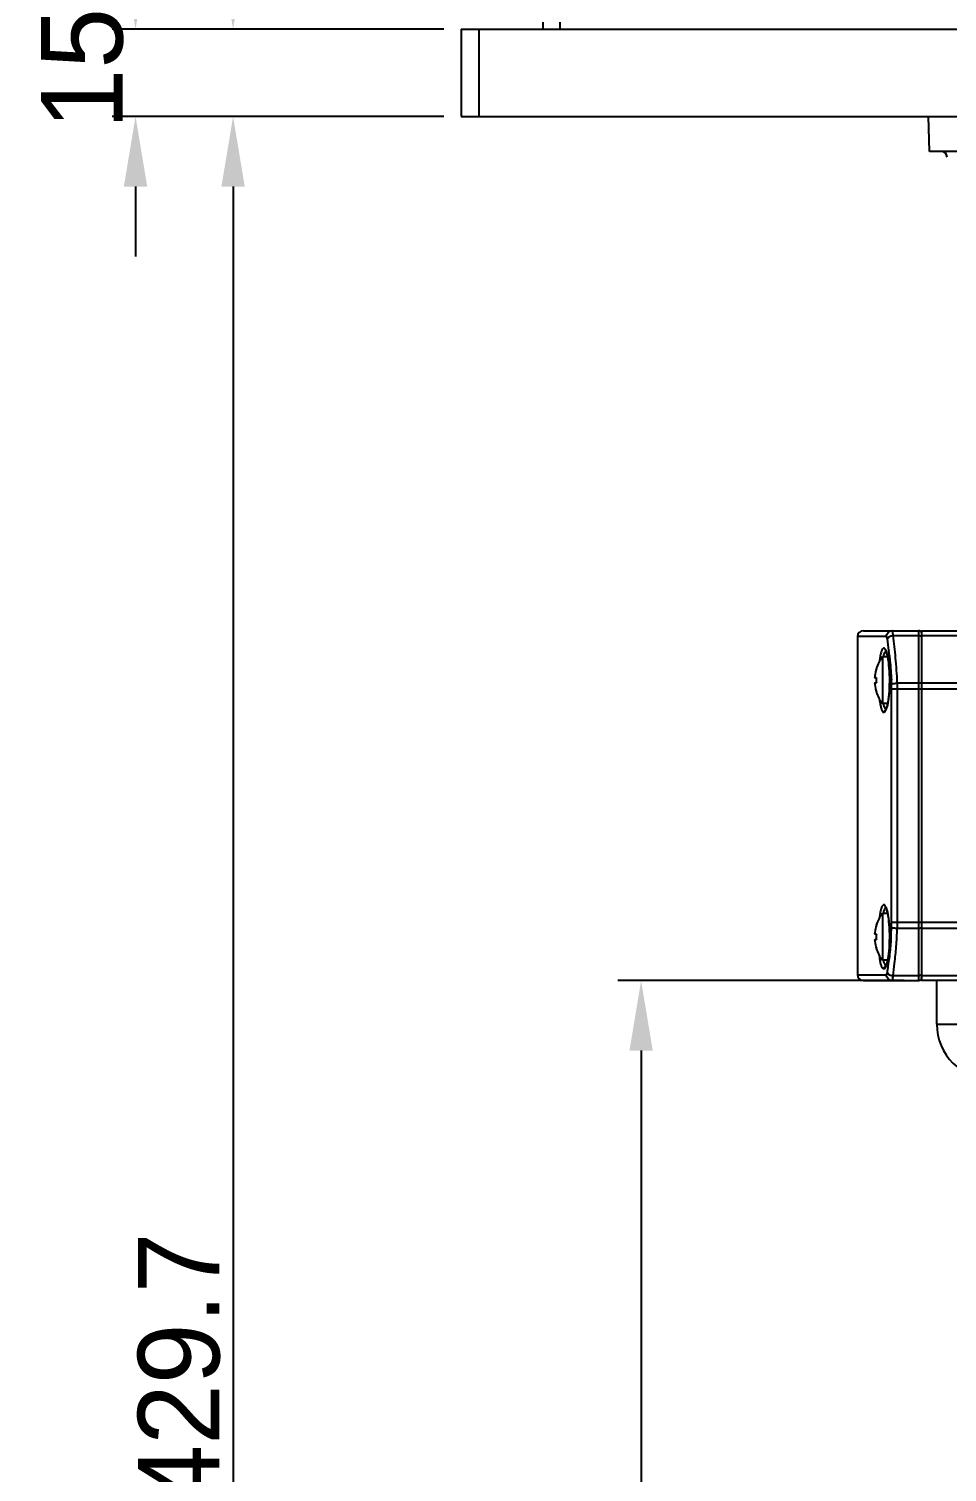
# Model space of a CAD drawing. Header units: millimetres. Extents: x 4086 to 8300, y 123 to 1549.
# Drawn here: x 6659.6 to 6738.4, y 999.9 to 1123.7 of the extents above; entities that cross this region are included whole.
import ezdxf

# ---------------------------------------------------------------- set-up
doc = ezdxf.new("R2010")
doc.units = ezdxf.units.MM
doc.layers.add('00_COMPONENTS', color=7, linetype='Continuous')
doc.layers.add('细线层', color=7, linetype='Continuous', lineweight=0)
doc.styles.add('思源黑', font='SourceHanSansCN-Normal.ttf')
doc.dimstyles.new('尺寸标注_细节_1_2比例', dxfattribs={"dimtxt": 7, "dimasz": 6, "dimexe": 2, "dimexo": 1.5, "dimgap": 1, "dimtad": 1, "dimlfac": 2, "dimdsep": 46, "dimtxsty": '思源黑', "dimcen": 0.09, "dimadec": 0, "dimazin": 0, "dimtp": 0.01, "dimtm": 0.01, "dimtfac": 1, "dimtofl": 0, "dimtmove": 0, "dimatfit": 3, "dimfxl": 1, "dimtolj": 1, "dimarcsym": 0})

# ---------------------------------------------------------------- blocks, each defined once
blk = doc.blocks.new('*D1527')
at = {"layer": 'Defpoints', "color": 0}
for p in [(6677.1, 1216.64), (6709.68, 1216.64), (6696.68, 1123.64)]:
    blk.add_point(p, dxfattribs=at)
at = {"layer": '细线层', "color": 0, "lineweight": -2}
for p, q in [((6708.18, 1216.64), (6675.1, 1216.64)), ((6677.1, 1129.64), (6677.1, 1210.64)), ((6695.18, 1123.64), (6675.1, 1123.64))]:
    blk.add_line(p, q, dxfattribs=at)
at = {"layer": '细线层', "color": 0}
for points in [[(6678.1, 1210.64), (6676.1, 1210.64), (6677.1, 1216.64)], [(6676.1, 1129.64), (6678.1, 1129.64), (6677.1, 1123.64)]]:
    blk.add_solid(points, dxfattribs=at)
at = {"layer": '细线层', "color": 0, "insert": (6672.48, 1170.14), "char_height": 7, "attachment_point": 5, "rotation": 90, "style": '思源黑'}
blk.add_mtext('\\A1;186', dxfattribs=at)
blk = doc.blocks.new('*D1528')
at = {"color": 0, "lineweight": -2}
for p, q in [((6668.73, 1129.64), (6668.73, 1135.64)), ((6695.18, 1123.64), (6666.73, 1123.64)), ((6695.18, 1116.14), (6666.73, 1116.14)), ((6668.73, 1110.14), (6668.73, 1104.14))]:
    blk.add_line(p, q, dxfattribs=at)
at = {"color": 0}
for points in [[(6667.73, 1129.64), (6669.73, 1129.64), (6668.73, 1123.64)], [(6669.73, 1110.14), (6667.73, 1110.14), (6668.73, 1116.14)]]:
    blk.add_solid(points, dxfattribs=at)
at = {"layer": 'Defpoints', "color": 0}
for p in [(6668.73, 1123.64), (6696.68, 1123.64), (6696.68, 1116.14)]:
    blk.add_point(p, dxfattribs=at)
at = {"color": 0, "insert": (6664.17, 1120.25), "char_height": 7, "attachment_point": 5, "rotation": 90, "style": '思源黑'}
blk.add_mtext('\\A1;15', dxfattribs=at)
blk = doc.blocks.new('*D1529')
at = {"layer": 'Defpoints', "color": 0}
for p in [(6696.68, 1116.14), (6677.1, 901.29), (6833.75, 901.29)]:
    blk.add_point(p, dxfattribs=at)
at = {"layer": '细线层', "color": 0, "lineweight": -2}
for p, q in [((6695.18, 1116.14), (6675.1, 1116.14)), ((6677.1, 1110.14), (6677.1, 907.29)), ((6832.25, 901.29), (6675.1, 901.29))]:
    blk.add_line(p, q, dxfattribs=at)
at = {"layer": '细线层', "color": 0}
for points in [[(6678.1, 1110.14), (6676.1, 1110.14), (6677.1, 1116.14)], [(6676.1, 907.29), (6678.1, 907.29), (6677.1, 901.29)]]:
    blk.add_solid(points, dxfattribs=at)
at = {"layer": '细线层', "color": 0, "insert": (6672.48, 1008.72), "char_height": 7, "attachment_point": 5, "rotation": 90, "style": '思源黑'}
blk.add_mtext('\\A1;429.7', dxfattribs=at)
blk = doc.blocks.new('*D1531')
at = {"layer": 'Defpoints', "color": 0}
for p in [(6736.18, 1042.04), (6712.11, 933.54), (6831.43, 933.54)]:
    blk.add_point(p, dxfattribs=at)
at = {"layer": '细线层', "color": 0, "lineweight": -2}
for p, q in [((6734.68, 1042.04), (6710.11, 1042.04)), ((6712.11, 1036.04), (6712.11, 939.54)), ((6829.93, 933.54), (6710.11, 933.54))]:
    blk.add_line(p, q, dxfattribs=at)
at = {"layer": '细线层', "color": 0}
for points in [[(6713.11, 1036.04), (6711.11, 1036.04), (6712.11, 1042.04)], [(6711.11, 939.54), (6713.11, 939.54), (6712.11, 933.54)]]:
    blk.add_solid(points, dxfattribs=at)
at = {"layer": '细线层', "color": 0, "insert": (6707.55, 987.79), "char_height": 7, "attachment_point": 5, "rotation": 90, "style": '思源黑'}
blk.add_mtext('\\A1;217', dxfattribs=at)

msp = doc.modelspace()

# ---------------------------------------------------------------- linework, layer by layer
at = {"layer": '00_COMPONENTS', "color": 7, "linetype": 'Continuous'}
for p, q in [((6703.6785, 1124.2419), (6703.6785, 1123.6419)), ((6705.1785, 1123.6419), (6705.1785, 1124.2419)), ((6696.6785, 1123.6419), (6696.6785, 1116.1419)), ((6696.6785, 1123.6419), (6800.6785, 1123.6419)), ((6698.1785, 1123.6419), (6698.1785, 1116.1419)), ((6696.6785, 1116.1419), (6800.6785, 1116.1419)), ((6736.857, 1113.1419), (6736.7785, 1116.1419)), ((6800.4999, 1113.1419), (6736.857, 1113.1419)), ((6731.1785, 1072.0419), (6735.9285, 1072.0419)), ((6735.9285, 1071.6341), (6735.9285, 1072.0419)), ((6736.1785, 1072.0419), (6736.1785, 1042.0419)), ((6736.1785, 1072.0419), (6884.6785, 1072.0419)), ((6730.6785, 1071.5419), (6730.6785, 1042.5419)), ((6733.1665, 1071.5419), (6730.6785, 1071.5419)), ((6733.7328, 1071.6341), (6735.9285, 1071.6341)), ((6735.9285, 1067.5419), (6735.9285, 1071.6341)), ((6736.1785, 1071.6341), (6884.6785, 1071.6341)), ((6732.8167, 1069.7919), (6732.8167, 1065.7919)), ((6733.2632, 1069.7919), (6732.8167, 1069.7919)), ((6733.3671, 1070.3575), (6733.3702, 1070.3313)), ((6732.2886, 1068.7994), (6732.2952, 1068.7956)), ((6732.2952, 1068.0119), (6732.1571, 1068.0119)), ((6732.1571, 1067.5719), (6732.2952, 1067.5719)), ((6733.5979, 1047.0419), (6733.5979, 1067.0419)), ((6887.259, 1067.0419), (6733.5979, 1067.0419)), ((6734.0883, 1067.5419), (6734.0883, 1046.5419)), ((6735.9285, 1067.5419), (6734.0883, 1067.5419)), ((6735.9285, 1046.5419), (6735.9285, 1067.5419)), ((6884.6785, 1067.5419), (6736.1785, 1067.5419)), ((6732.2952, 1066.7881), (6732.2886, 1066.7843)), ((6733.2611, 1065.7919), (6732.8167, 1065.7919)), ((6732.8167, 1047.7919), (6732.8167, 1043.7919)), ((6733.2615, 1047.7919), (6732.8167, 1047.7919)), ((6733.1355, 1048.2392), (6733.2415, 1047.9041)), ((6732.2952, 1046.0119), (6732.1571, 1046.0119)), ((6732.2886, 1046.7994), (6732.2952, 1046.7956)), ((6733.5979, 1047.0419), (6887.259, 1047.0419)), ((6734.0883, 1046.5419), (6735.9285, 1046.5419)), ((6735.9285, 1042.4497), (6735.9285, 1046.5419)), ((6736.1785, 1046.5419), (6884.6785, 1046.5419)), ((6732.1571, 1045.5719), (6732.2952, 1045.5719)), ((6732.2952, 1044.7881), (6732.2886, 1044.7843)), ((6733.2618, 1043.7919), (6732.8167, 1043.7919)), ((6730.6785, 1042.5419), (6733.1665, 1042.5419)), ((6735.9285, 1042.4497), (6733.7328, 1042.4497)), ((6735.9285, 1042.0419), (6735.9285, 1042.4497)), ((6884.6785, 1042.4497), (6736.1785, 1042.4497)), ((6731.1785, 1042.0419), (6735.9285, 1042.0419)), ((6884.6785, 1042.0419), (6736.1785, 1042.0419)), ((6737.4785, 1038.2919), (6737.4785, 1042.0419)), ((6737.4785, 1038.2919), (6746.8785, 1038.2919))]:
    msp.add_line(p, q, dxfattribs=at)
for points in [[(6733.0896, 1070.3212), (6733.0881, 1070.3226), (6733.1445, 1070.2183), (6733.2513, 1069.8622), (6733.3501, 1069.2811), (6733.4152, 1068.5497), (6733.4361, 1067.7457)], [(6733.4361, 1067.7457), (6733.4099, 1066.9447), (6733.3401, 1066.2265), (6733.2384, 1065.667), (6733.1342, 1065.3416), (6733.1229, 1065.3179)], [(6733.0919, 1048.3193), (6733.0882, 1048.3225), (6733.1355, 1048.2392)], [(6733.2415, 1047.9041), (6733.3432, 1047.3345), (6733.4119, 1046.6065)], [(6733.4119, 1046.6065), (6733.4362, 1045.7943), (6733.4125, 1044.9878), (6733.3443, 1044.2573), (6733.2428, 1043.685)], [(6733.2428, 1043.685), (6733.1369, 1043.3477), (6733.1252, 1043.3227)]]:
    msp.add_lwpolyline(points, dxfattribs=at)
for centre, radius, start, end in [((6737.87, 1112.6419), 0.5, 1.5, 90), ((6731.1785, 1071.5419), 0.5, 90, 180), ((6735.9285, 1071.7919), 0.25, 30, 90), ((6678.9177, 1063.8674), 54.8348, 6.797294, 7.830232), ((6735.4004, 1067.7802), 3.2744, 142.095724, 161.865175), ((6688.0673, 1064.9813), 45.6177, 6.340274, 6.735121), ((6735.3785, 1067.7919), 3.2425, 161.967648, 173.447828), ((6735.3785, 1067.7919), 3.2425, 186.552172, 198.032352), ((6735.9588, 1067.7919), 3.6702, 176.563644, 183.436356), ((6712.0717, 1066.9352), 21.5277, 1.448386, 2.279199), ((6716.2012, 1067.0426), 17.3967, 359.997641, 1.438723), ((6735.9307, 1065.7785), 1.7634, 85.909525, 90.070339), ((6735.4004, 1067.8035), 3.2744, 198.134774, 217.904274), ((6731.9039, 1065.7845), 1.3292, 337.073491, 338.030149), ((6729.3366, 1066.5572), 4.0129, 346.06249, 347.595985), ((6735.4004, 1045.7802), 3.2744, 142.095724, 161.865175), ((6735.3785, 1045.7919), 3.2425, 161.967648, 173.447828), ((6735.9588, 1045.7919), 3.6702, 176.563644, 183.436356), ((6710.7143, 1047.1897), 22.8856, 356.505881, 358.534485), ((6716.2009, 1047.0412), 17.397, 358.561327, 0.002337), ((6735.3785, 1045.7919), 3.2425, 186.552172, 198.032352), ((6735.4004, 1045.8035), 3.2744, 198.134774, 217.904274), ((6706.4144, 1047.4202), 27.1916, 356.353798, 356.573374), ((6729.3319, 1044.5591), 4.0179, 346.055971, 347.583393), ((6683.6702, 1049.6242), 50.0456, 352.730675, 353.262095), ((6679.3523, 1049.6943), 54.861, 352.411676, 353.53165), ((6731.1785, 1042.5419), 0.5, 180, 270), ((6731.9248, 1043.7751), 1.3065, 337.099325, 338.051361), ((6676.7634, 1050.5068), 57.0086, 352.175582, 352.729141), ((6735.9285, 1042.2919), 0.25, 270, 0), ((6742.1785, 1038.2919), 4.7, 180, 0)]:
    msp.add_arc(centre, radius, start, end, dxfattribs=at)
for points, knots in [([(6733.1665, 1071.5419), (6733.1665, 1071.6701), (6733.2705, 1071.9343), (6733.5335, 1072.0419), (6733.6583, 1072.0419)], [0, 0, 0, 0, 0.50656568, 1, 1, 1, 1]), ([(6733.7328, 1071.6341), (6733.7289, 1071.6915), (6733.7209, 1071.7906), (6733.7032, 1071.9234), (6733.688, 1071.994), (6733.6697, 1072.0419), (6733.6583, 1072.0419)], [0, 0, 0, 0, 0.41183135, 0.72264861, 0.91840943, 1, 1, 1, 1]), ([(6733.2413, 1071.338), (6733.2344, 1071.3887), (6733.2174, 1071.4588), (6733.1978, 1071.5216), (6733.1731, 1071.5466), (6733.1665, 1071.5419)], [0, 0, 0, 0, 0.68314441, 0.89159093, 1, 1, 1, 1]), ([(6733.2413, 1071.338), (6733.2505, 1071.3757), (6733.3103, 1071.4769), (6733.4856, 1071.5874), (6733.6453, 1071.6263), (6733.7328, 1071.6341)], [0, 0, 0, 0, 0.19344256, 0.56247649, 1, 1, 1, 1]), ([(6734.0883, 1067.5419), (6734.0799, 1067.9172), (6734.0382, 1068.6446), (6733.9351, 1070.0105), (6733.8174, 1070.9983), (6733.7328, 1071.6341)], [0, 0, 0, 0, 0.27407238, 0.53176539, 1, 1, 1, 1]), ([(6735.9285, 1071.6341), (6735.9486, 1071.6341), (6736.0238, 1071.6276), (6736.1033, 1071.6018), (6736.1426, 1071.5618)], [0, 0, 0, 0, 0.26363059, 1, 1, 1, 1]), ([(6732.6359, 1069.8998), (6732.6288, 1069.863), (6732.5996, 1069.7021), (6732.5774, 1069.5399), (6732.5628, 1069.4147)], [0, 0, 0, 0, 0.22928623, 1, 1, 1, 1]), ([(6732.8788, 1070.5236), (6732.8511, 1070.505), (6732.7992, 1070.438), (6732.7066, 1070.2318), (6732.6634, 1070.0416), (6732.6359, 1069.8998)], [0, 0, 0, 0, 0.14775218, 0.36170339, 1, 1, 1, 1]), ([(6733.1562, 1070.2454), (6733.1371, 1070.2983), (6733.0995, 1070.3881), (6733.0341, 1070.4926), (6732.9548, 1070.5521), (6732.8987, 1070.5369), (6732.8788, 1070.5236)], [0, 0, 0, 0, 0.38053945, 0.65357488, 0.83808008, 1, 1, 1, 1]), ([(6732.8993, 1069.7824), (6732.9087, 1069.8222), (6732.9427, 1069.9537), (6732.9862, 1070.0845), (6733.033, 1070.1672)], [0, 0, 0, 0, 0.30120894, 1, 1, 1, 1]), ([(6733.033, 1070.1672), (6733.0401, 1070.1798), (6733.0652, 1070.2206), (6733.0977, 1070.259), (6733.1267, 1070.2762)], [0, 0, 0, 0, 0.30001939, 1, 1, 1, 1]), ([(6733.277, 1069.7871), (6733.2683, 1069.8313), (6733.2354, 1069.9859), (6733.1947, 1070.1392), (6733.1562, 1070.2454)], [0, 0, 0, 0, 0.28526774, 1, 1, 1, 1]), ([(6733.2558, 1065.6952), (6733.3213, 1065.9921), (6733.4085, 1066.6654), (6733.4552, 1067.7192), (6733.4192, 1068.7859), (6733.3385, 1069.4767), (6733.277, 1069.7871)], [0, 0, 0, 0, 0.22186138, 0.49386366, 0.76916042, 1, 1, 1, 1]), ([(6733.406, 1070.019), (6733.4258, 1069.8407), (6733.5034, 1069.0999), (6733.5599, 1068.3565), (6733.5823, 1067.7914)], [0, 0, 0, 0, 0.24072085, 1, 1, 1, 1]), ([(6732.1508, 1068.032), (6732.1513, 1068.0269), (6732.1517, 1068.021), (6732.155, 1068.0119), (6732.1571, 1068.0119)], [0, 0, 0, 0, 0.70277726, 1, 1, 1, 1]), ([(6732.1571, 1067.5719), (6732.155, 1067.5719), (6732.1517, 1067.5628), (6732.1513, 1067.5568), (6732.1508, 1067.5518)], [0, 0, 0, 0, 0.29722843, 1, 1, 1, 1]), ([(6733.5925, 1067.4794), (6733.6107, 1067.4914), (6733.6708, 1067.5053), (6733.8345, 1067.5323), (6733.981, 1067.5394), (6734.0883, 1067.5419)], [0, 0, 0, 0, 0.13035706, 0.35858341, 1, 1, 1, 1]), ([(6736.1785, 1067.5106), (6736.1785, 1067.5143), (6736.165, 1067.5212), (6736.1277, 1067.531), (6736.0868, 1067.5352), (6736.0564, 1067.5374)], [0, 0, 0, 0, 0.08644985, 0.28148854, 1, 1, 1, 1]), ([(6732.5638, 1066.1607), (6732.5675, 1066.1285), (6732.5825, 1066.0067), (6732.6002, 1065.8853), (6732.6154, 1065.7963)], [0, 0, 0, 0, 0.26403544, 1, 1, 1, 1]), ([(6732.6154, 1065.7963), (6732.6351, 1065.681), (6732.6758, 1065.4819), (6732.7446, 1065.2562), (6732.8121, 1065.1307), (6732.8646, 1065.0595), (6732.93, 1065.036), (6732.9617, 1065.0465)], [0, 0, 0, 0, 0.40039539, 0.69585668, 0.80333364, 0.88570606, 1, 1, 1, 1]), ([(6732.9606, 1065.5845), (6732.9557, 1065.5988), (6732.9353, 1065.661), (6732.9182, 1065.7242), (6732.9061, 1065.7731)], [0, 0, 0, 0, 0.23090177, 1, 1, 1, 1]), ([(6733.0784, 1065.3501), (6733.0671, 1065.3633), (6733.0161, 1065.4351), (6732.9834, 1065.5179), (6732.9606, 1065.5845)], [0, 0, 0, 0, 0.1981154, 1, 1, 1, 1]), ([(6732.9617, 1065.0466), (6732.9962, 1065.058), (6733.0661, 1065.1301), (6733.1058, 1065.2139), (6733.1281, 1065.2666)], [0, 0, 0, 0, 0.38764386, 1, 1, 1, 1]), ([(6733.1366, 1065.2872), (6733.1453, 1065.3087), (6733.1825, 1065.408), (6733.2114, 1065.5102), (6733.2313, 1065.5906)], [0, 0, 0, 0, 0.21894839, 1, 1, 1, 1]), ([(6732.8776, 1048.5227), (6732.8498, 1048.5037), (6732.798, 1048.4361), (6732.7055, 1048.2282), (6732.6623, 1048.0368), (6732.6348, 1047.8941)], [0, 0, 0, 0, 0.14794564, 0.36211541, 1, 1, 1, 1]), ([(6733.1557, 1048.2469), (6733.1365, 1048.2998), (6733.0988, 1048.3895), (6733.0333, 1048.4939), (6732.9533, 1048.5525), (6732.8974, 1048.5363), (6732.8776, 1048.5227)], [0, 0, 0, 0, 0.38093485, 0.6535659, 0.83738595, 1, 1, 1, 1]), ([(6732.6348, 1047.8941), (6732.6278, 1047.8578), (6732.5992, 1047.6989), (6732.5772, 1047.5388), (6732.5628, 1047.4152)], [0, 0, 0, 0, 0.22944935, 1, 1, 1, 1]), ([(6732.8993, 1047.7826), (6732.9088, 1047.8225), (6732.9429, 1047.9541), (6732.9865, 1048.0852), (6733.0334, 1048.168)], [0, 0, 0, 0, 0.30142342, 1, 1, 1, 1]), ([(6733.0334, 1048.168), (6733.0406, 1048.1807), (6733.066, 1048.2217), (6733.099, 1048.2603), (6733.1285, 1048.2772)], [0, 0, 0, 0, 0.30076138, 1, 1, 1, 1]), ([(6733.2768, 1047.7885), (6733.268, 1047.8327), (6733.2351, 1047.9874), (6733.1943, 1048.1407), (6733.1557, 1048.2469)], [0, 0, 0, 0, 0.28536674, 1, 1, 1, 1]), ([(6733.2558, 1043.6951), (6733.3215, 1043.9928), (6733.4086, 1044.6673), (6733.4553, 1045.7222), (6733.4189, 1046.7887), (6733.3382, 1047.4787), (6733.2768, 1047.7885)], [0, 0, 0, 0, 0.22230501, 0.49460439, 0.76962694, 1, 1, 1, 1]), ([(6732.1508, 1046.032), (6732.1513, 1046.0269), (6732.1517, 1046.021), (6732.155, 1046.0119), (6732.1571, 1046.0119)], [0, 0, 0, 0, 0.70277726, 1, 1, 1, 1]), ([(6733.5925, 1046.6044), (6733.6106, 1046.5925), (6733.67, 1046.5786), (6733.8336, 1046.5515), (6733.9803, 1046.5445), (6734.0883, 1046.5419)], [0, 0, 0, 0, 0.12964534, 0.35437057, 1, 1, 1, 1]), ([(6733.864, 1043.514), (6733.9181, 1043.9937), (6733.9914, 1044.7324), (6734.0543, 1045.7428), (6734.0823, 1046.2717), (6734.0883, 1046.5419)], [0, 0, 0, 0, 0.47686911, 0.73306964, 1, 1, 1, 1]), ([(6735.9285, 1046.5419), (6735.9814, 1046.5419), (6736.0613, 1046.5487), (6736.1492, 1046.5515), (6736.1741, 1046.5676)], [0, 0, 0, 0, 0.64094814, 1, 1, 1, 1]), ([(6732.1571, 1045.5719), (6732.155, 1045.5719), (6732.1517, 1045.5628), (6732.1513, 1045.5568), (6732.1508, 1045.5518)], [0, 0, 0, 0, 0.29722843, 1, 1, 1, 1]), ([(6733.551, 1045.6909), (6733.5403, 1045.5236), (6733.4931, 1044.8763), (6733.4266, 1044.2305), (6733.3702, 1043.7525)], [0, 0, 0, 0, 0.25836821, 1, 1, 1, 1]), ([(6732.6097, 1043.8306), (6732.6055, 1043.8564), (6732.5883, 1043.9654), (6732.5739, 1044.0749), (6732.564, 1044.1584)], [0, 0, 0, 0, 0.23734751, 1, 1, 1, 1]), ([(6732.9617, 1043.0465), (6732.9293, 1043.0356), (6732.862, 1043.0613), (6732.809, 1043.1356), (6732.7628, 1043.2232), (6732.7203, 1043.3384), (6732.6618, 1043.5421), (6732.6295, 1043.7104), (6732.6097, 1043.8306)], [0, 0, 0, 0, 0.11259433, 0.1947946, 0.30234652, 0.43691885, 0.59874529, 1, 1, 1, 1]), ([(6732.9589, 1043.5893), (6732.9541, 1043.6033), (6732.9345, 1043.664), (6732.9178, 1043.7257), (6732.906, 1043.7733)], [0, 0, 0, 0, 0.23144467, 1, 1, 1, 1]), ([(6733.0766, 1043.3521), (6733.0653, 1043.3656), (6733.0144, 1043.4384), (6732.9817, 1043.5221), (6732.9589, 1043.5893)], [0, 0, 0, 0, 0.19834871, 1, 1, 1, 1]), ([(6733.1366, 1043.2868), (6733.1453, 1043.3084), (6733.1825, 1043.4079), (6733.2114, 1043.5103), (6733.2314, 1043.5909)], [0, 0, 0, 0, 0.21888816, 1, 1, 1, 1]), ([(6732.9617, 1043.0465), (6732.9612, 1043.0977), (6732.9926, 1043.2021), (6733.0802, 1043.2671), (6733.1276, 1043.2832)], [0, 0, 0, 0, 0.50501608, 1, 1, 1, 1]), ([(6732.9617, 1043.0465), (6732.9963, 1043.0579), (6733.066, 1043.1304), (6733.106, 1043.214), (6733.1283, 1043.2667)], [0, 0, 0, 0, 0.38819168, 1, 1, 1, 1]), ([(6733.1665, 1042.5419), (6733.1891, 1042.5439), (6733.2239, 1042.6322), (6733.2342, 1042.695), (6733.2413, 1042.7458)], [0, 0, 0, 0, 0.30651677, 1, 1, 1, 1]), ([(6733.6583, 1042.0419), (6733.5334, 1042.0419), (6733.2705, 1042.1495), (6733.1665, 1042.4137), (6733.1665, 1042.5419)], [0, 0, 0, 0, 0.49356116, 1, 1, 1, 1]), ([(6733.2413, 1042.7458), (6733.2505, 1042.7079), (6733.3107, 1042.6065), (6733.4861, 1042.4962), (6733.6457, 1042.4574), (6733.7328, 1042.4497)], [0, 0, 0, 0, 0.19421996, 0.56403698, 1, 1, 1, 1]), ([(6733.6583, 1042.0419), (6733.6697, 1042.0419), (6733.688, 1042.0898), (6733.7032, 1042.1604), (6733.7209, 1042.2932), (6733.7289, 1042.3923), (6733.7328, 1042.4497)], [0, 0, 0, 0, 0.08166951, 0.27761674, 0.5884348, 1, 1, 1, 1]), ([(6736.1785, 1042.5978), (6736.1785, 1042.5856), (6736.1629, 1042.5247), (6736.1025, 1042.4868), (6736.0564, 1042.471)], [0, 0, 0, 0, 0.19969033, 1, 1, 1, 1])]:
    msp.add_open_spline(points, degree=3, knots=knots, dxfattribs=at)
for points in [[(6732.1508, 1068.0869), (6732.1503, 1068.0765), (6732.15, 1068.0662), (6732.15, 1068.0558)], [(6732.15, 1068.0558), (6732.15, 1068.0479), (6732.1502, 1068.0399), (6732.1508, 1068.032)], [(6732.1508, 1067.5518), (6732.1502, 1067.5439), (6732.15, 1067.5359), (6732.15, 1067.528)], [(6732.15, 1067.528), (6732.15, 1067.5176), (6732.1503, 1067.5072), (6732.1508, 1067.4968)], [(6732.1571, 1068.1619), (6732.1543, 1068.137), (6732.1521, 1068.112), (6732.1508, 1068.0869)], [(6732.1508, 1067.4968), (6732.1521, 1067.4718), (6732.1543, 1067.4468), (6732.1571, 1067.4219)], [(6732.994, 1065.1723), (6732.9727, 1065.1346), (6732.9613, 1065.0898), (6732.9617, 1065.0465)], [(6733.1263, 1065.2828), (6733.072, 1065.264), (6733.0223, 1065.2223), (6732.994, 1065.1723)], [(6733.1249, 1065.3087), (6733.1072, 1065.3195), (6733.0919, 1065.3343), (6733.0784, 1065.3501)], [(6732.1508, 1046.0869), (6732.1503, 1046.0765), (6732.15, 1046.0662), (6732.15, 1046.0558)], [(6732.15, 1046.0558), (6732.15, 1046.0479), (6732.1502, 1046.0399), (6732.1508, 1046.032)], [(6732.1571, 1046.1619), (6732.1543, 1046.137), (6732.1521, 1046.112), (6732.1508, 1046.0869)], [(6732.1508, 1045.5518), (6732.1502, 1045.5439), (6732.15, 1045.5359), (6732.15, 1045.528)], [(6732.15, 1045.528), (6732.15, 1045.5176), (6732.1503, 1045.5072), (6732.1508, 1045.4968)], [(6732.1508, 1045.4968), (6732.1521, 1045.4718), (6732.1543, 1045.4468), (6732.1571, 1045.4219)], [(6733.1252, 1043.3085), (6733.1066, 1043.3198), (6733.0906, 1043.3354), (6733.0766, 1043.3521)], [(6736.0564, 1042.471), (6736.0156, 1042.4569), (6735.9717, 1042.4497), (6735.9285, 1042.4497)]]:
    msp.add_open_spline(points, degree=3, dxfattribs=at)

# ---------------------------------------------------------------- dimensions: what is measured, and where the dimension line sits
dim = msp.add_linear_dim(base=(6668.7326, 1123.6419), p1=(6696.6785, 1116.1419), p2=(6696.6785, 1123.6419), angle=90, dimstyle='尺寸标注_细节_1_2比例')
dim.commit()
dim.dimension.update_dxf_attribs({"geometry": '*D1528', "text_midpoint": (6668.7326, 1120.2511), "dimtype": 160})
at = {"layer": '细线层'}
for base, p1, p2, picture, middle in [((6677.1029, 1216.6419), (6696.6785, 1123.6419), (6709.6785, 1216.6419), '*D1527', (6672.4768, 1170.1419)), ((6677.1029, 901.2919), (6696.6785, 1116.1419), (6833.7483, 901.2919), '*D1529', (6672.4768, 1008.7169)), ((6712.1146, 933.5426), (6736.1785, 1042.0419), (6831.4285, 933.5426), '*D1531', (6707.5516, 987.7923))]:
    dim = msp.add_linear_dim(base=base, p1=p1, p2=p2, angle=90, dimstyle='尺寸标注_细节_1_2比例', dxfattribs=at)
    dim.commit()
    dim.dimension.update_dxf_attribs({"geometry": picture, "text_midpoint": middle})

doc.saveas('drawing.dxf')
